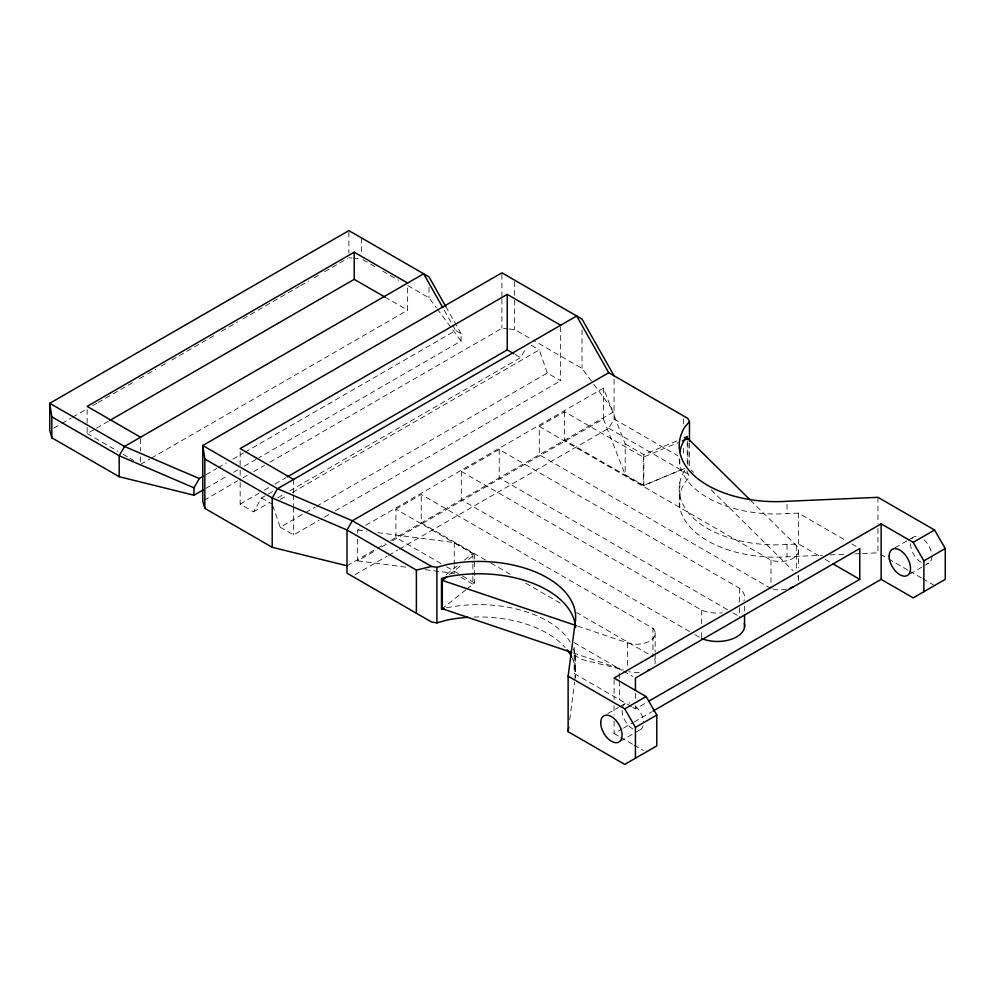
<?xml version="1.0" encoding="UTF-8"?>
<svg xmlns="http://www.w3.org/2000/svg" width="995" height="995" viewBox="0 0 995 995"><rect width="100%" height="100%" fill="white"/><g stroke="black" fill="none" stroke-linecap="round" stroke-linejoin="round"><path stroke-width="0.75" stroke-dasharray="4.97 3.73" d="M631.427 706.562L574.152 673.491L575.023 666.874A96.789 55.882 0 0 0 573.518 648.827M569.712 719.708L574.625 682.209M240.156 482.525L240.156 504.104L253.514 511.816L261.523 497.935L273.6 490.97M289.756 490.896L520.596 357.615L525.696 348.785M399.318 549.14L608.729 428.248L614.077 418.994L614.077 375.812M446.332 574.55L458.396 564.924M464.441 560.098L472.886 553.357L454.255 542.598L377.603 532.611M449.479 574.65L461.431 565.098M468.608 559.364L474.59 554.588L395.923 509.166L395.923 537.536L441.258 563.705M441.506 609.251L465.648 589.973M466.854 589.015L474.59 582.958L474.59 560.558M53.78 428.124L60.484 424.256M61.827 423.472L71.217 418.062M72.548 417.278L85.968 409.542M92.672 405.661L96.702 403.348M98.045 402.565L134.263 381.657M139.623 378.56L146.327 374.692M147.67 373.909L155.718 369.269M161.09 366.172L166.451 363.075M171.812 359.979L216.077 334.419M221.45 331.323L237.544 322.032M242.904 318.922L299.246 286.398M300.589 285.627L308.637 280.976M313.997 277.879L319.37 274.782M324.731 271.685L347.541 258.526M87.137 427.502L87.137 433.534L95.197 428.882M96.54 428.111L108.617 421.134M140.556 464.366L149.946 458.944M151.29 458.173L407.639 310.179L407.639 286.05M206.027 474.677L216.761 468.483M218.104 467.712L226.163 463.061M232.88 459.18L243.613 452.986M244.957 452.203L455.71 330.527L461.058 333.611L461.058 341.011L258.911 457.725M205.878 488.334L228.352 475.361M233.651 472.302L238.937 469.254M244.235 466.195L257.568 458.496M204.112 500.249L237.643 480.883M243.016 477.787L248.377 474.69M253.737 471.593L264.471 465.399M269.844 462.302L501.903 328.325L507.574 328.86M240.156 504.104L258.949 493.259M264.322 490.162L269.682 487.065M275.055 483.956L285.789 477.762M253.514 511.816L269.62 502.525M277.667 497.873L284.383 493.993M280.267 499.453L286.97 495.585M292.343 492.488L539.29 349.904L547.3 373.038L560.658 380.749L560.658 325.241M272.705 505.547L280.217 527.238L304.383 513.283M305.726 512.512L315.116 507.089M316.46 506.318L547.3 373.038M280.217 527.238L293.575 534.949L319.072 520.223M324.445 517.126L329.818 514.029M335.178 510.92L560.658 380.749M357.678 533.096L357.678 530.012L360.364 528.457M365.737 525.36L603.393 388.149L625.183 443.907L625.183 474.752L643.815 485.51L687.222 467.389M395.923 509.166L421.258 494.527L652.956 628.305L652.956 656.675L576.615 612.597M689.61 631.576L461.319 499.776L461.319 471.406L499.229 449.516L739.596 588.294A27.176 15.696 0 0 1 743.862 601.117M770.988 588.53L539.29 454.765L539.29 426.395L564.625 411.756L643.305 457.178L678.204 442.613M346.994 565.782L376.085 548.991M377.403 548.22L385.339 543.643M390.637 540.596L614.077 411.594L582.025 368.411L533.146 340.203M357.678 539.265L357.678 560.857L376.471 549.999M381.844 546.902L387.217 543.792M392.59 540.695L603.393 418.994L603.393 388.149M355.016 574.724L387.242 556.118M388.572 555.347L397.975 549.924M607.858 713.527L618.542 707.358M619.873 706.587L625.208 703.502M894.965 547.772L906.98 540.832M908.323 540.061L913.659 536.977M632.77 707.333L635.432 708.875L646.19 702.681M614.077 721.213L614.077 733.551L622.124 728.9M623.467 728.129L632.857 722.706M634.201 721.935L651.65 711.86M620.295 741.238L640.32 729.671M910.077 573.941L928.77 563.145M625.183 443.907L643.815 454.665L680.219 439.467M564.625 411.756L564.625 440.138L643.305 485.548L683.789 468.657M679.212 458.72A96.789 55.882 0 0 0 787.02 513.631L798.5 513.134L846.459 540.82M684.709 470.361A96.789 55.882 0 0 0 787.02 544.476L798.5 543.966L819.818 556.28M686.985 470.958L689.46 477.065L684.709 482.699A96.789 55.882 0 0 0 787.02 556.814L822.467 555.26M830.178 554.924L845.588 554.252M854.829 553.842L860.998 553.581M862.541 553.506L877.951 552.834L877.951 525.074M348.884 257.742L351.72 258.016M353.138 258.153L361.645 258.949M508.992 328.984L514.664 329.519L531.827 339.432M357.678 530.012L366.869 531.206M357.678 560.857L408.261 567.448M425.126 569.637L454.255 573.443L454.255 565.732M577.61 626.054L627.621 642.932A18.694 10.796 0 0 0 649.747 641.079A18.694 10.796 0 0 0 652.956 628.305M573.195 652.931L623.206 669.822M531.28 345.29L539.29 349.904M880.575 554.352L887.167 558.158M888.485 558.916L908.236 570.322M909.554 571.08L921.395 577.921M922.713 578.68L933.248 584.761M362.964 259.707L377.491 268.103M382.776 271.15L398.622 280.304M407.863 285.64L429.007 297.841L436.332 307.704M851.795 543.904L857.118 546.976M515.248 354.531L520.596 357.615M614.077 418.994L678.117 455.971M384.941 297.07L407.639 310.179M608.729 428.248L687.868 473.931M825.141 559.352L830.477 562.436M539.29 426.395L770.988 560.16A18.694 10.796 0 0 0 793.114 558.307A18.694 10.796 0 0 0 796.323 545.534L751.001 500.771M727.519 609.699L499.229 477.898L499.229 449.516M732.88 612.796L738.253 615.893M461.319 471.406L701.699 610.184A27.176 15.696 0 0 0 722.233 612.845M694.983 634.673L701.699 638.554L701.699 629.599M485.548 560.023L421.258 522.91L421.258 494.527M490.908 563.108L510.995 574.712M525.733 583.219L561.889 604.089M446.593 566.789L461.257 575.259M462.588 576.03L474.59 582.958M460.909 577.274L472.886 584.189L472.886 576.478M574.152 642.658L622.086 670.332M623.417 671.103L632.77 676.5M573.991 654.897L582.025 659.536L619.412 668.789L619.412 671.874M261.523 497.935L272.207 504.104M614.077 733.551L619.412 736.636M620.743 737.407L632.77 744.347M634.101 745.118L643.454 750.516M87.137 433.534L117.858 451.27M123.193 454.354L128.542 457.426M129.872 458.197L133.877 460.511M691.301 470.187L693.503 472.364M711.201 489.838L793.015 570.632M437.24 308.935L461.058 341.011M445.785 306.597L461.058 333.611M444.267 310.266L451.892 323.773M452.663 325.129L455.71 330.527M603.393 418.994L625.183 474.752M877.951 497.326L877.951 523.532M798.5 513.134L798.5 543.966M798.537 549.924L798.537 567.846M798.537 575.309L798.537 578.294M796.323 545.534L796.323 570.919M787.02 504.378L787.02 513.631M787.02 544.476L787.02 556.814M770.988 560.16L770.988 587.038M744.534 606.166L744.534 613.641M739.596 588.294L739.596 606.216M739.596 607.709L739.596 616.676M701.699 610.184L701.699 623.616M689.46 443.136L689.46 467.812M687.98 443.011L687.98 466.904M687.222 441.171L687.222 464.304M683.453 418.957L683.453 425.126M683.453 448.26L683.453 455.971M679.796 459.665L679.796 464.292M679.834 482.587L679.834 494.925M679.796 495.124L679.796 507.462M655.17 632.696L655.17 652.111M655.17 653.603L655.17 661.066M643.815 454.665L643.815 485.51M643.305 457.178L643.305 485.548M635.432 693.465L635.432 699.634M635.432 705.791L635.432 708.875M627.621 642.932L627.621 668.317M619.412 673.416L619.412 679.585M619.412 681.127L619.412 699.634M614.077 679.585L614.077 699.634M614.077 705.791L614.077 715.044M582.025 329.867L582.025 368.411M575.06 654.324L575.06 666.662M575.023 666.874L575.023 679.212M574.152 647.285L574.152 673.491M514.664 281.722L514.664 298.687M514.664 300.229L514.664 329.519M501.903 274.359L501.903 297.48M501.903 299.022L501.903 328.325M474.59 554.588L474.59 559.066M472.886 553.357L472.886 562.61M472.886 564.153L472.886 574.936M454.255 542.598L454.255 564.19M429.007 287.356L429.007 297.841M361.645 237.979L361.645 254.459M348.884 232.121L348.884 253.227M293.575 479.441L293.575 493.309M293.575 494.851L293.575 505.647M293.575 507.189L293.575 534.949M240.156 451.68L240.156 468.645M240.156 470.187L240.156 480.983M140.556 438.745L140.556 450.797M140.556 456.829L140.556 462.862M87.137 409.405L87.137 425.997M654.474 658.802A18.694 10.796 0 0 1 654.038 665.605M639.213 672.496A18.694 10.796 0 0 1 628.803 671.65M786.448 589.152A18.694 10.796 0 0 1 772.182 588.878M797.841 576.03A18.694 10.796 0 0 1 798.388 580.595M632.77 728.925A15.112 8.719 60 0 1 622.086 710.418M622.447 707.445A15.112 8.719 60 0 1 629.997 703.079M635.531 706.276A15.112 8.719 60 0 1 643.454 722.756M643.081 725.741A15.112 8.719 60 0 1 638.106 730.355M446.655 607.808A96.789 55.882 0 0 1 570.247 642.098M474.006 617.024A96.789 55.882 0 0 1 565.123 647.496M572.374 658.429A96.789 55.882 0 0 1 575.259 677.831M921.208 562.399A15.112 8.719 60 0 1 910.524 543.892M911.955 538.544A15.112 8.719 60 0 1 918.447 536.541M923.982 539.738A15.112 8.719 60 0 1 931.531 552.822M931.892 556.23A15.112 8.719 60 0 1 926.556 563.829"/><path stroke-width="1.49" d="M923.882 591.689L923.882 560.857L913.199 542.35L881.147 523.843L614.077 678.043L646.116 696.55L656.799 715.044L656.799 745.889L624.76 764.396L568.133 731.698L568.133 676.19L575.023 623.691A96.789 55.882 0 0 0 446.655 564.625L436.892 567.361L431.494 566.453L352.329 520.758L277.555 488.682L202.769 445.511L202.769 501.02L204.846 508.395L272.207 547.287L346.994 565.782M568.133 731.698L568.73 727.208M445.785 306.597L429.007 276.871L348.884 230.604L49.75 403.311L49.75 430.449L51.827 437.812L119.189 476.704L193.975 495.212L193.975 487.811L199.311 478.558L203.341 476.232M272.207 547.287L272.207 497.935L277.555 488.682L576.677 315.987L608.729 372.727L687.868 418.422L689.46 421.544L684.709 427.191A96.789 55.882 0 0 0 787.02 501.293L877.951 497.326L934.566 530.012L945.25 548.519L945.25 579.351L913.199 597.858L881.147 579.351L652.994 711.077M687.222 439.628L687.222 436.544L684.709 439.529A96.789 55.882 0 0 0 679.834 451.742M571.727 652.446L442.302 608.753L442.302 580.383L447.078 576.553M407.639 283.04L354.22 252.195L87.137 406.395L140.556 437.228M109.96 420.363L354.22 279.334L384.941 297.07M560.658 325.241L507.239 294.396L240.156 448.596L293.575 479.441M193.975 495.212L203.229 489.863M287.132 476.991L507.239 349.904L513.917 353.76M608.729 372.727L352.329 520.758L346.994 530.012L346.994 573.182L431.494 621.974L436.892 622.882L446.655 620.146A96.789 55.882 0 0 1 467.824 617.323M568.133 676.19L624.76 708.875L646.116 696.55M913.199 542.35L934.566 530.012M648.877 701.127L859.779 579.351L859.779 548.519L635.432 678.043L635.432 690.381M635.432 758.227L635.432 727.382L656.799 715.044M923.882 560.857L945.25 548.519M684.411 437.713L687.222 436.544M682.396 440.86L687.98 438.534L749.894 499.677M444.081 608.53L441.506 609.251L441.506 578.406L446.655 576.963A96.789 55.882 0 0 1 575.583 627.658M614.077 375.812L582.025 319.072L501.903 272.817L202.769 445.511L204.846 459.043L272.207 497.935L346.994 530.012L416.383 570.073L431.494 566.453M442.302 580.383L576.142 625.556M199.311 478.558L124.537 446.481L49.75 403.311L51.827 416.843L51.827 437.812M193.975 487.811L119.189 455.735L51.827 416.843M833.138 563.966L859.779 579.351M624.76 708.875L635.432 727.382M442.738 307.554L423.659 273.787L124.537 446.481L119.189 455.735L119.189 476.704M881.147 523.843L881.147 579.351M744.534 615.134L744.534 627.074M689.46 421.544L689.46 441.593M575.023 623.691L575.023 626.775M507.239 294.396L507.239 349.904M436.892 567.361L436.892 622.882M416.383 570.073L416.383 613.243M354.22 252.195L354.22 279.334M204.846 459.043L204.846 508.395M649.747 669.448A18.694 10.796 0 0 1 647.733 670.456M744.322 623.417A27.176 15.696 0 0 1 731.698 639.138A27.176 15.696 0 0 1 701.699 638.554M793.114 586.677A18.694 10.796 0 0 1 790.005 588.12M567.026 649.772A96.789 55.882 0 0 1 571.727 657.086M889.169 556.23A15.112 8.719 60 0 0 905.189 576.155A15.112 8.719 60 0 0 905.189 554.8A15.112 8.719 60 0 0 889.169 556.23M600.719 722.756A15.112 8.719 60 0 0 616.738 742.693A15.112 8.719 60 0 0 616.738 721.325A15.112 8.719 60 0 0 600.719 722.756"/></g></svg>
